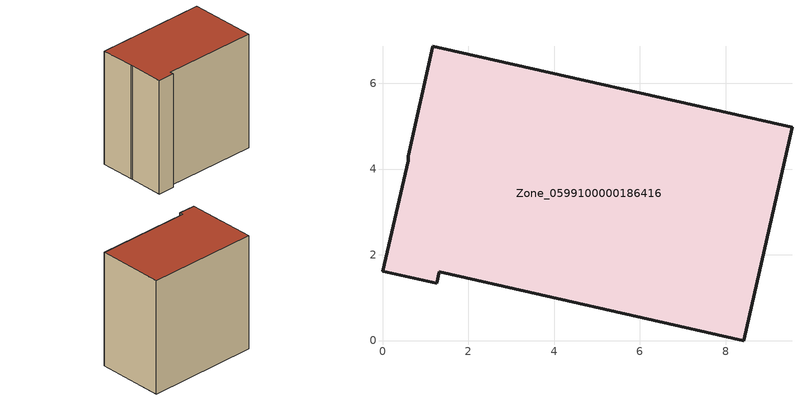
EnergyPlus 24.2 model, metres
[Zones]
Zone_0599100000186416
 floor ground (C_G): 1.17,6.86 9.55,4.97 8.43,0 1.32,1.6 1.27,1.34 0,1.62 0.6,4.2 0.6,4.3 z0
 wall outside (C_F): 9.55,4.97 1.17,6.86 0.6,4.3 0.6,4.2 0,1.62 1.27,1.34 1.32,1.6 8.43,0 9.55,4.97 z0:8.9
 roof outside (C_R): 0.6,4.3 0.6,4.2 0,1.62 1.27,1.34 1.32,1.6 8.43,0 9.55,4.97 1.17,6.86 z8.9
[BUILDING]
Pand.0599100000186416: North Axis=0; Terrain=City; Loads Convergence Tolerance Value=0.04; Temperature Convergence Tolerance Value=0.4; Solar Distribution=FullExterior; Maximum Number of Warmup Days=25; Minimum Number of Warmup Days=1
[Site:Location]
Rotterdam.The.Hague.AP_ZH_NLD Design_Conditions: Latitude=51.96; Longitude=4.45; Time Zone=1; Elevation=-4.5
[SITE:GROUNDTEMPERATURE:BUILDINGSURFACE]
18, 18, 18, 18, 18, 18, 18, 18, 18, 18, 18, 18
[MATERIAL] Thermal Absorptance=0.9; Solar Absorptance=0.7; Visible Absorptance=0.7
Name | Roughness | Thickness | Conductivity | Density | Specific Heat
G.TI.1975-1991 | MediumSmooth | 0.15 | 0.288461 | 540 | 1210
F.TI.1975-1991 | Rough | 0.3 | 0.230769 | 1920 | 840
R.TI.1975-1991 | MediumRough | 0.2 | 0.153846 | 1500 | 1000
[CONSTRUCTION]
C_G: G.TI.1975-1991
C_F: F.TI.1975-1991
C_R: R.TI.1975-1991
[ZONE]
Zone_0599100000186416: Type=1; Multiplier=1; Ceiling Height=Autocalculate; Volume=Autocalculate; Floor Area=autocalculate; Part of Total Floor Area=Yes
[ZONEINFILTRATION:DESIGNFLOWRATE]
Infil_Zone_0599100000186416: Zone or ZoneList or Space or SpaceList=Zone_0599100000186416; Schedule=AlwaysOn; Design Flow Rate Calculation Method=Flow/Area; Flow Rate per Floor Area=0.003; Constant Term Coefficient=1; Temperature Term Coefficient=0; Velocity Term Coefficient=0; Velocity Squared Term Coefficient=0
[HVACTEMPLATE:ZONE:IDEALLOADSAIRSYSTEM]
Zone_0599100000186416: Maximum Heating Supply Air Temperature=50; Minimum Cooling Supply Air Temperature=13; Maximum Heating Supply Air Humidity Ratio=0.0156; Minimum Cooling Supply Air Humidity Ratio=0.0077; Heating Limit=NoLimit; Cooling Limit=NoLimit; Dehumidification Control Type=ConstantSensibleHeatRatio; Cooling Sensible Heat Ratio=0.7; Dehumidification Setpoint=60; Humidification Control Type=None; Humidification Setpoint=30; Outdoor Air Method=None; Outdoor Air Flow Rate per Person=0.00944; Outdoor Air Flow Rate per Zone Floor Area=0; Outdoor Air Flow Rate per Zone=0; Demand Controlled Ventilation Type=None; Outdoor Air Economizer Type=NoEconomizer; Heat Recovery Type=None; Sensible Heat Recovery Effectiveness=0.7; Latent Heat Recovery Effectiveness=0.65
[ZONECONTROL:THERMOSTAT]
ThermostatControl_Zone_0599100000186416: Zone or ZoneList=Zone_0599100000186416; Control Type Schedule=DualSetpointControlType; Control 1=Thermostat_Zone_0599100000186416; Temperature Difference Between Cutout And Setpoint=0
[THERMOSTATSETPOINT:DUALSETPOINT]
Thermostat_Zone_0599100000186416: Heating Setpoint Temperature Schedule=HeatingSetpoint_Zone_0599100000186416; Cooling Setpoint Temperature Schedule=CoolingSetpoint_Zone_0599100000186416
[SCHEDULE:COMPACT]
HeatingSetpoint_Zone_0599100000186416: Through: 12/31, For: AllDays, Until: 24:00, 21
CoolingSetpoint_Zone_0599100000186416: Through: 12/31, For: AllDays, Until: 24:00, 24
DualSetpointControlType: Through: 12/31, For: AllDays, Until: 24:00, 4
AlwaysOn: Through: 12/31, For: AllDays, Until: 24:00, 1
